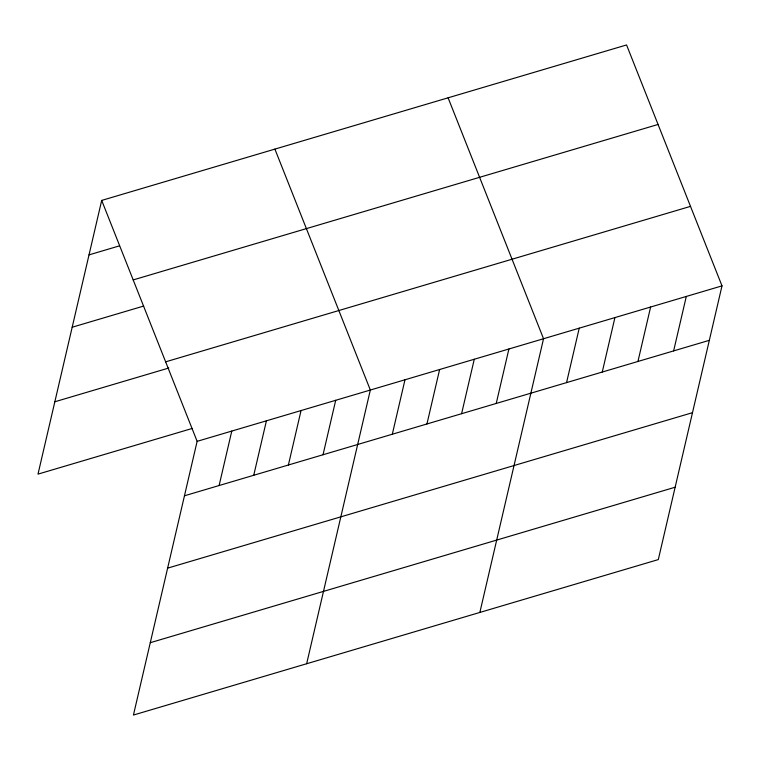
<?xml version="1.0" encoding="UTF-8"?>
<svg xmlns="http://www.w3.org/2000/svg" width="760" height="760" viewBox="0 0 760 760"><rect width="100%" height="100%" fill="white"/><g stroke="black" fill="none" stroke-linecap="round" stroke-linejoin="round"><path stroke-width="1.14" d="M101.697 200.412L197.134 441.341L133.437 715.046L658.303 559.588L722 285.874L626.563 44.954L101.697 200.412L38 474.126L192.204 428.45M219.108 485.535L231.781 431.081M253.745 475.276L266.418 420.812M288.382 465.015L301.055 410.552M323.028 454.755L335.702 400.292M306.651 663.746L370.338 390.032L274.901 149.112M392.312 434.226L404.985 379.772M426.949 423.966L439.622 369.512M461.595 413.706L474.269 359.252M496.233 403.446L508.906 348.992M479.854 612.446L543.542 338.732L448.105 97.812M566.561 382.612L579.234 328.159M602.253 372.048L614.925 317.585M637.944 361.475L650.617 307.021M673.635 350.901L686.308 296.447M89.024 254.876L119.197 245.936M133.19 279.917L658.056 124.459M72.181 327.227L143.707 306.042M165.642 361.836L690.507 206.368M54.834 401.774L168.815 368.011M197.134 441.341L722 285.874M184.461 495.795L709.327 340.328M167.627 568.147L692.493 412.68M150.28 642.694L675.146 487.226"/></g></svg>
